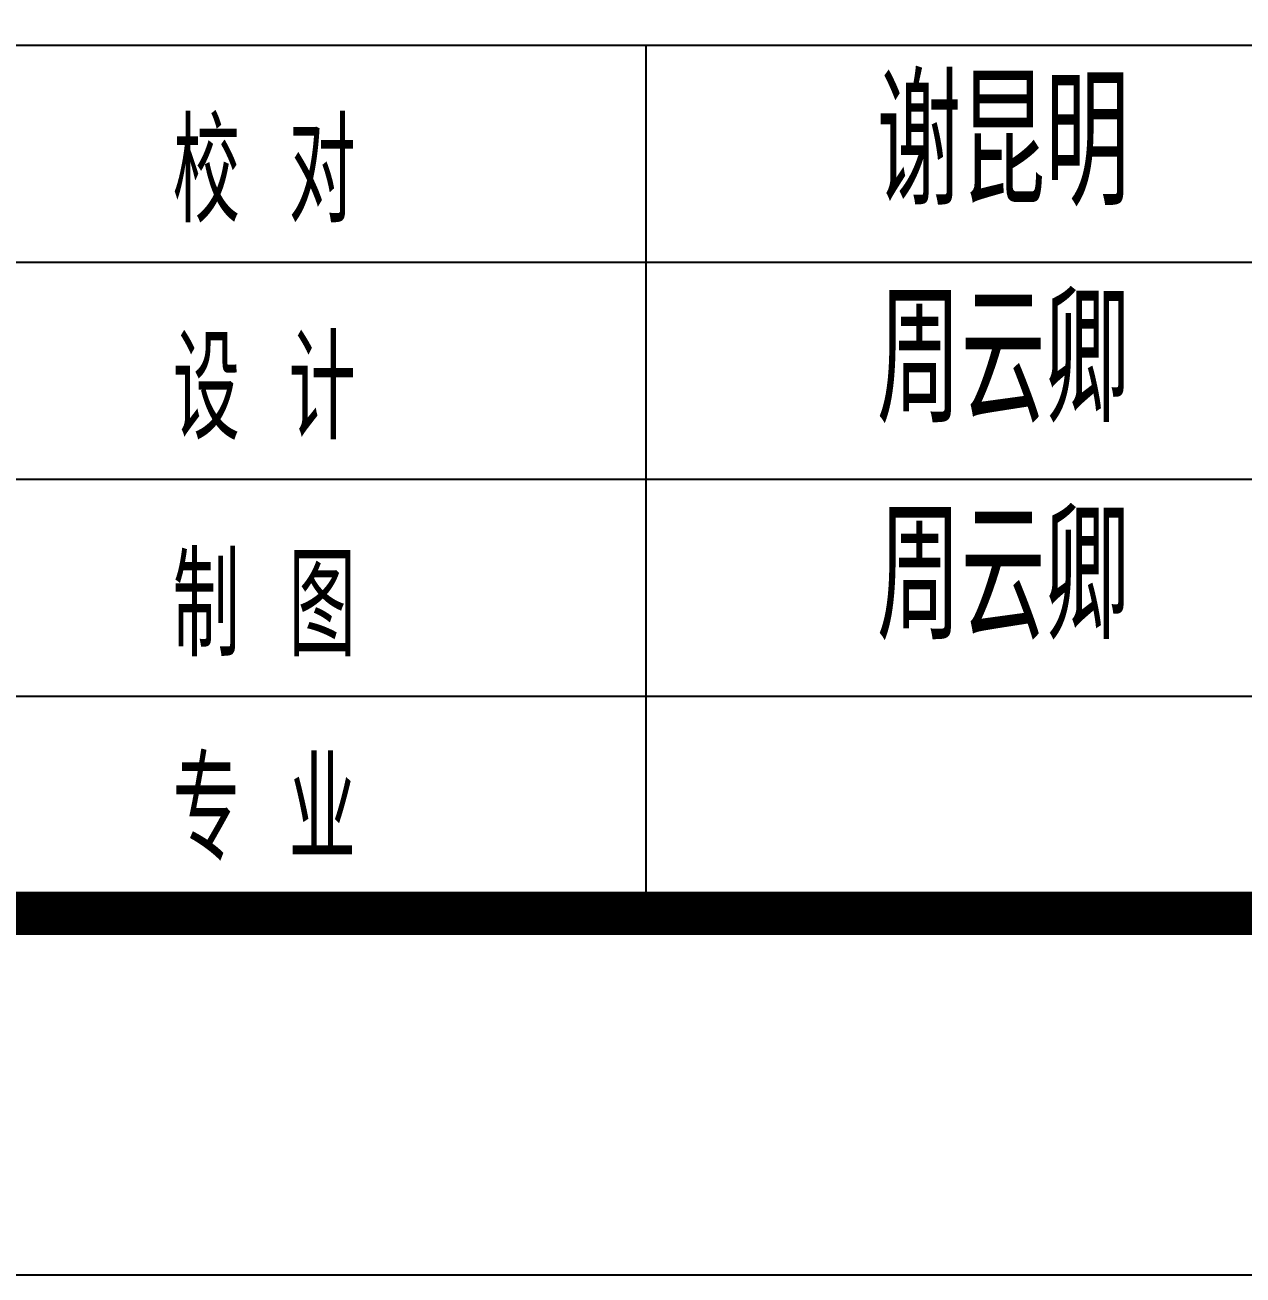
# Model space of a CAD drawing. Extents: x -2331248 to -1198620, y -977263 to -545844.
# Drawn here: x -1370338 to -1366127, y -765858 to -761537 of the extents above; entities that cross this region are included whole.
import ezdxf

# ---------------------------------------------------------------- set-up
doc = ezdxf.new("R2010")
doc.units = 0
doc.header["$LTSCALE"] = 1000
doc.header["$MEASUREMENT"] = 0
doc.layers.get('0').update_dxf_attribs({"linetype": 'CONTINUOUS'})
doc.layers.add('PUB_TITLE', color=4, linetype='CONTINUOUS')
doc.layers.add('t图框', color=222, linetype='CONTINUOUS')
doc.styles.add('HZTXT', font='tssdeng.shx', dxfattribs={"width": 0.7, "bigfont": 'tssdchn.shx'})
doc.styles.add('房间名称', font='SIMPLEX', dxfattribs={"width": 0.7, "bigfont": '0HZTXT'})

# ---------------------------------------------------------------- blocks, each defined once
blk = doc.blocks.new('ASDDA')
at = {"layer": 't图框'}
for p, q in [((-273365.6, 3064018.5), (-295865.6, 3064018.5)), ((-287615.6, 3064018.5), (-287615.6, 3061618.5)), ((-283365.6, 3063418.5), (-295865.6, 3063418.5)), ((-283365.6, 3062818.5), (-295865.6, 3062818.5)), ((-283365.6, 3062218.5), (-295865.6, 3062218.5)), ((-315865.6, 3061618.4), (-273365.6, 3061618.4))]:
    blk.add_line(p, q, dxfattribs=at)
at = {"style": '房间名称', "width": 0.7}
for s, p in [('校 对', (-288923.9, 3063529.2)), ('设 计', (-288923.9, 3062929.2)), ('制 图', (-288923.9, 3062329.2)), ('专 业', (-288923.9, 3061764.5))]:
    blk.add_text(s, height=280, dxfattribs=at).set_placement(p)
at = {"layer": 't图框', "style": 'HZTXT', "width": 0.7}
for s, p in [('谢昆明', (-286976.2, 3063576.3)), ('周云卿', (-286976.2, 3062976.3)), ('周云卿', (-286976.2, 3062376.3))]:
    blk.add_text(s, height=350.01, dxfattribs=at).set_placement(p)

msp = doc.modelspace()

# ---------------------------------------------------------------- linework, layer by layer
at = {"layer": 'PUB_TITLE'}
msp.add_lwpolyline([(-1454253.9, -765858.1), (-1454253.9, -691608.1), (-1349128.9, -691608.1), (-1349128.9, -765858.1)], close=True, dxfattribs=at)
at = {"layer": 'PUB_TITLE', "const_width": 150}
msp.add_lwpolyline([(-1451128.9, -692858.1), (-1350378.9, -692858.1), (-1350378.9, -764608.1), (-1451128.9, -764608.1)], close=True, dxfattribs=at)

# ---------------------------------------------------------------- block references
at = {"lineweight": -3, "xscale": 1.250016957928892, "yscale": 1.250016958278138, "zscale": 1.250016957604765}
msp.add_blockref('ASDDA', (-1008667.3, -4591683), dxfattribs=at)

doc.saveas('drawing.dxf')
